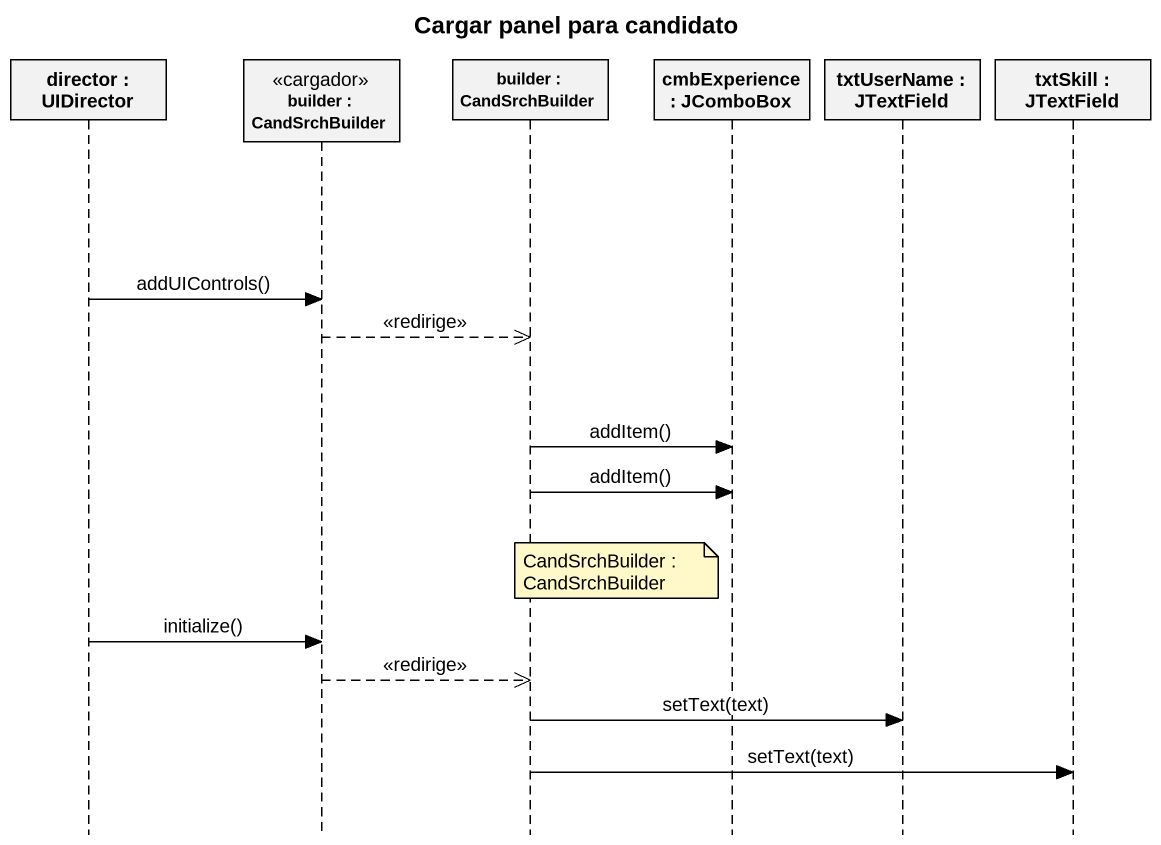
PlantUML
@startuml
title Cargar panel para candidato
hide footbox
participant "director : UIDirector" as director
participant "builder : CandSrchBuilder" as builder <<cargador>>
participant "builder : CandSrchBuilder" as builder_2
participant "cmbExperience : JComboBox" as cmbExperience
participant "txtUserName : JTextField" as txtUserName
participant "txtSkill : JTextField" as txtSkill

director -> builder : addUIControls()
builder -->> builder_2 : <<redirige>>
builder_2 -> cmbExperience : addItem()
builder_2 -> cmbExperience : addItem()
note over builder_2 : CandSrchBuilder : CandSrchBuilder
director -> builder : initialize()
builder -->> builder_2 : <<redirige>>
builder_2 -> txtUserName : setText(text)
builder_2 -> txtSkill : setText(text)
@enduml
